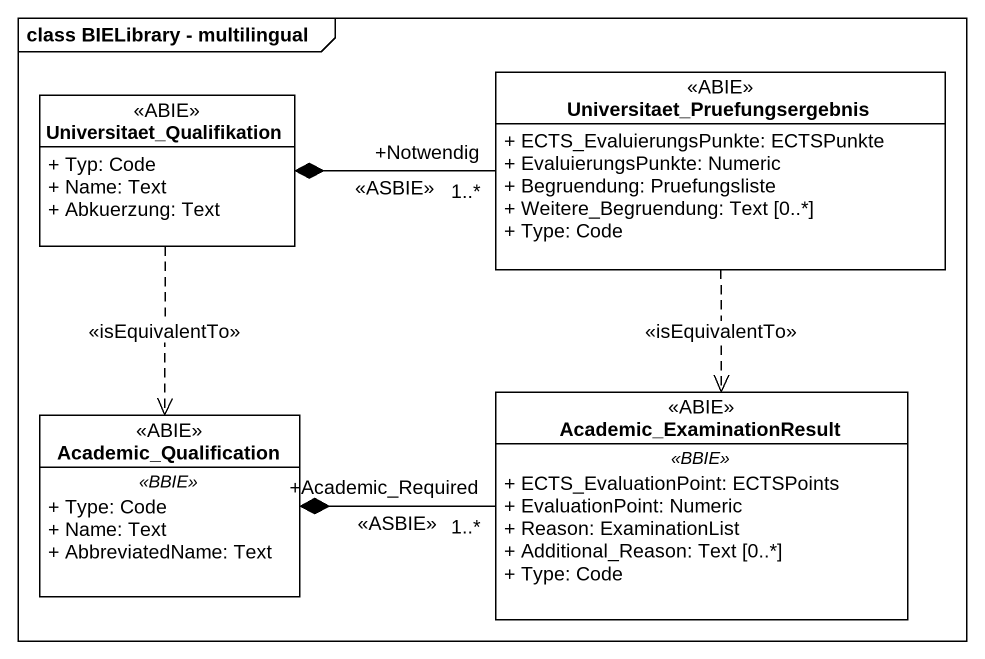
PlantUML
@startuml
mainframe class BIELibrary - multilingual
hide circle
hide empty members
skinparam classAttributeIconSize 0
class Universitaet_Qualifikation <<ABIE>> {
  + Typ: Code
  + Name: Text
  + Abkuerzung: Text
}
class "Universitaet_Pruefungsergebnis" as Universitaet <<ABIE>> {
  + ECTS_EvaluierungsPunkte: ECTSPunkte
  + EvaluierungsPunkte: Numeric
  + Begruendung: Pruefungsliste
  + Weitere_Begruendung: Text [0..*]
  + Type: Code
}
class Academic_Qualification <<ABIE>> {
  .. <<BBIE>> ..
  + Type: Code
  + Name: Text
  + AbbreviatedName: Text
}
class Academic_ExaminationResult <<ABIE>> {
  .. <<BBIE>> ..
  + ECTS_EvaluationPoint: ECTSPoints
  + EvaluationPoint: Numeric
  + Reason: ExaminationList
  + Additional_Reason: Text [0..*]
  + Type: Code
}
Universitaet_Qualifikation ..> Academic_Qualification : <<isEquivalentTo>>
Universitaet "+Notwendig\n1..*" -left-* Universitaet_Qualifikation : <<ASBIE>>
Universitaet ..> Academic_ExaminationResult : <<isEquivalentTo>>
Academic_ExaminationResult "+Academic_Required\n1..*" -left-* Academic_Qualification : <<ASBIE>>
@enduml
